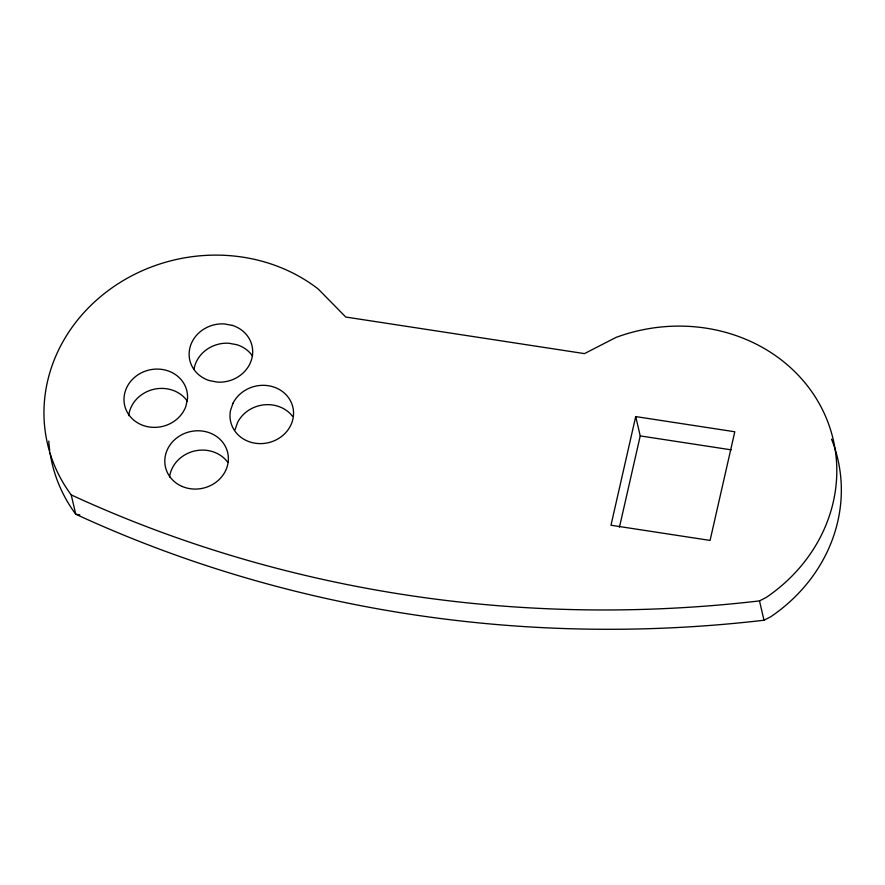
<?xml version="1.0" encoding="UTF-8"?>
<svg xmlns="http://www.w3.org/2000/svg" width="885" height="885" viewBox="0 0 885 885"><rect width="100%" height="100%" fill="white"/><g stroke="black" fill="none" stroke-linecap="round" stroke-linejoin="round"><path stroke-width="1.33" d="M635.707 416.581L610.982 525.236L710.069 540.425L734.793 431.769L635.707 416.581L640.231 435.907L619.478 527.117M235.045 429.756L237.6 422.422A31.937 28.995 -13.2 0 1 292.492 416.238M71.209 494.881A1225.537 1112.511 -13.2 0 0 759.485 600.904L766.2 597.452A165.595 150.328 -13.2 0 0 818.371 402.067A165.595 150.328 -13.2 0 0 615.971 337.439L584.465 353.613L345.758 317.029L318.191 288.986A165.595 150.328 -13.2 0 0 47.491 381.557L47.314 382.331A165.595 150.328 -13.2 0 0 71.209 494.881L75.745 514.207L79.838 514.849M50.113 453.22A165.595 150.328 -13.2 0 0 75.745 514.207A1225.537 1112.511 -13.2 0 0 764.02 620.23L770.724 616.779A165.595 150.328 -13.2 0 0 831.535 439.148M640.231 435.907L731.176 449.845M759.485 600.904L764.02 620.23M194.014 369.211A31.937 28.995 -13.2 0 1 228.839 343.236L236.903 344.719A31.937 28.995 -13.2 0 1 252.59 356.102M169.555 476.993A31.937 28.995 -13.2 0 1 193.903 451.162A31.937 28.995 -13.2 0 1 227.744 462.28M49.726 450.52A165.595 150.328 -13.2 0 1 48.786 441.106M128.701 415.662A31.937 28.995 -13.2 0 1 153.404 389.389A31.937 28.995 -13.2 0 1 187.476 401.359M187.498 398.858L185.883 406.381A31.937 28.995 -13.2 0 1 133.812 420.154A31.937 28.995 -13.2 0 1 144.233 371.545A31.937 28.995 -13.2 0 1 187.498 398.858M233.065 403.095L230.509 410.43A31.937 28.995 -13.2 0 0 269.77 442.345A31.937 28.995 -13.2 0 0 286.286 394.964A31.937 28.995 -13.2 0 0 233.065 403.095M232.379 325.392L224.314 323.921A31.937 28.995 -13.2 0 0 190.021 347.363A31.937 28.995 -13.2 0 0 209.446 380.627L217.511 382.11A31.937 28.995 -13.2 0 0 251.805 358.657A31.937 28.995 -13.2 0 0 232.379 325.392M182.21 486.473A31.937 28.995 -13.2 0 0 228.33 457.08A31.937 28.995 -13.2 0 0 179.213 436.216A31.937 28.995 -13.2 0 0 182.21 486.473"/></g></svg>
